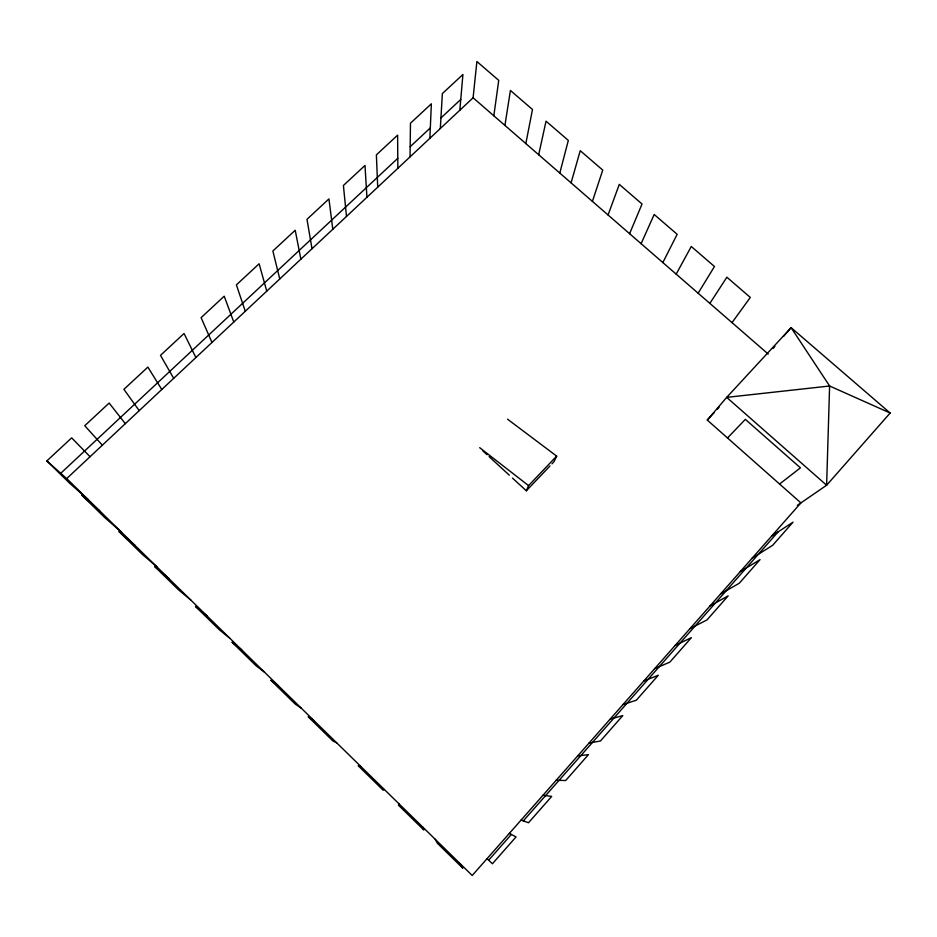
<?xml version="1.0" encoding="UTF-8"?>
<svg xmlns="http://www.w3.org/2000/svg" width="937" height="937" viewBox="0 0 937 937"><rect width="100%" height="100%" fill="white"/><g stroke="black" fill="none" stroke-linecap="round" stroke-linejoin="round"><path stroke-width="1.41" d="M410.043 156.866L410.476 123.192L431.36 103.808L429.86 138.301M440.32 128.51L442.369 93.571L462.913 74.492L459.833 110.215M90.046 456.717L71.669 437.86L46.85 460.91L66.714 478.584L473.103 97.788L476.886 61.514L498.742 80.371L493.834 115.79M398.74 803.559L398.53 805.223L423.782 829.948L422.505 826.832M504.914 125.406L510.419 90.456L532.485 109.488L525.833 143.584M538.681 154.734L546.037 121.178L568.326 140.409L559.799 173.076M571.09 182.879L580.237 150.693L602.749 170.101L592.407 201.385M608.066 214.983L619.287 184.378L642.032 204.008L629.605 233.688M512.504 478.104L526.336 490.777L528.573 485.612L556.672 456.12L507.526 419.179M641.107 243.679L654.19 214.491L677.158 234.309L662.846 262.559M556.672 456.12L553.943 461.765L551.975 463.838M676.186 274.143L691.272 246.49L714.474 266.506L698.135 293.211M709.859 303.389L726.878 277.211L750.314 297.427L732.02 322.633M66.714 478.584L472.213 875.486L800.912 502.9L707.283 420.069L726.69 397.37L791.109 327.645L890.15 413.03L826.621 485.237L797.317 505.371M773.002 348.564L774.899 346.362M783.484 336.453L791.109 327.645L829.608 385.997L890.15 413.03M488.669 860.178L511.356 834.445M523.314 820.882L778.05 531.923M707.283 420.069L714.158 412.62M717.11 409.422L719.077 407.29M526.336 490.777L550.007 465.912M727.51 437.966L745.348 419.366L800.432 467.844L779.584 484.031M60.753 473.279L397.78 158.318M410.172 146.722L430.306 127.912M440.929 117.98L460.758 99.451M384.299 789.422L383.186 790.207L358.227 765.763L360.792 766.419M771.608 536.116L793.042 522.155L772.638 545.334L752.224 558.101M740.277 571.64L760.059 559.623L739.293 583.224L720.553 593.999M709.977 605.981L728.154 595.885L707.013 619.907L689.925 628.704M675.132 645.476L691.412 637.628L669.85 662.131L654.705 668.62M643.754 681.047L658.289 675.272L636.34 700.208L622.988 704.589M610.186 719.101L622.812 715.587L600.453 741.003L589.033 743.064M577.696 755.913L588.448 754.636L565.69 780.509L556.191 780.298M542.991 795.255L551.706 796.391L528.503 822.756L521.101 820.074M336.816 742.947L332.776 740.851L308.179 716.77L313.626 720.248M509.353 833.391L516.041 836.917L492.405 863.773L487.076 858.643M301.351 708.243L295.167 704.027L270.828 680.203L278.406 685.779M264.457 672.122L256.035 665.727L231.978 642.173L241.746 649.903M479.685 447.675L528.573 485.612M229.729 638.144L219.258 629.711L195.446 606.403L207.253 616.136M190.914 600.148L178.159 589.478L154.64 566.452L168.695 578.398M156.936 566.885L142.201 554.271L118.94 531.49L134.928 545.346M473.103 97.788L768.235 354.081M121.564 532.263L104.803 517.646L81.788 495.123L99.79 510.958M88.265 499.679L69.619 483.199L46.85 460.91M482.731 450.791L486.982 454.691M489.114 456.647L509.318 475.176M102.356 445.18L84.752 425.714L109.149 403.051L125.312 423.676M139.215 410.652L123.918 389.335L147.87 367.093L161.773 389.499M459.224 862.766L462.819 868.177L437.286 843.171L435.213 839.259M173.685 378.349L160.496 355.357L184.05 333.49L195.88 357.547M211.973 342.473L201.104 317.655L224.212 296.197L233.781 322.035M245.283 311.26L236.393 284.871L259.116 263.777L266.752 291.138M279.753 278.957L272.878 250.987L295.214 230.256L300.871 259.174M312.009 248.727L306.985 219.317L328.946 198.913L332.799 229.249M346.491 216.424L343.41 185.479L364.997 165.439L366.929 197.274M377.716 187.166L376.381 154.863L397.616 135.151L397.85 168.297M829.608 385.997L826.621 485.237L726.69 397.37L829.608 385.997"/></g></svg>
